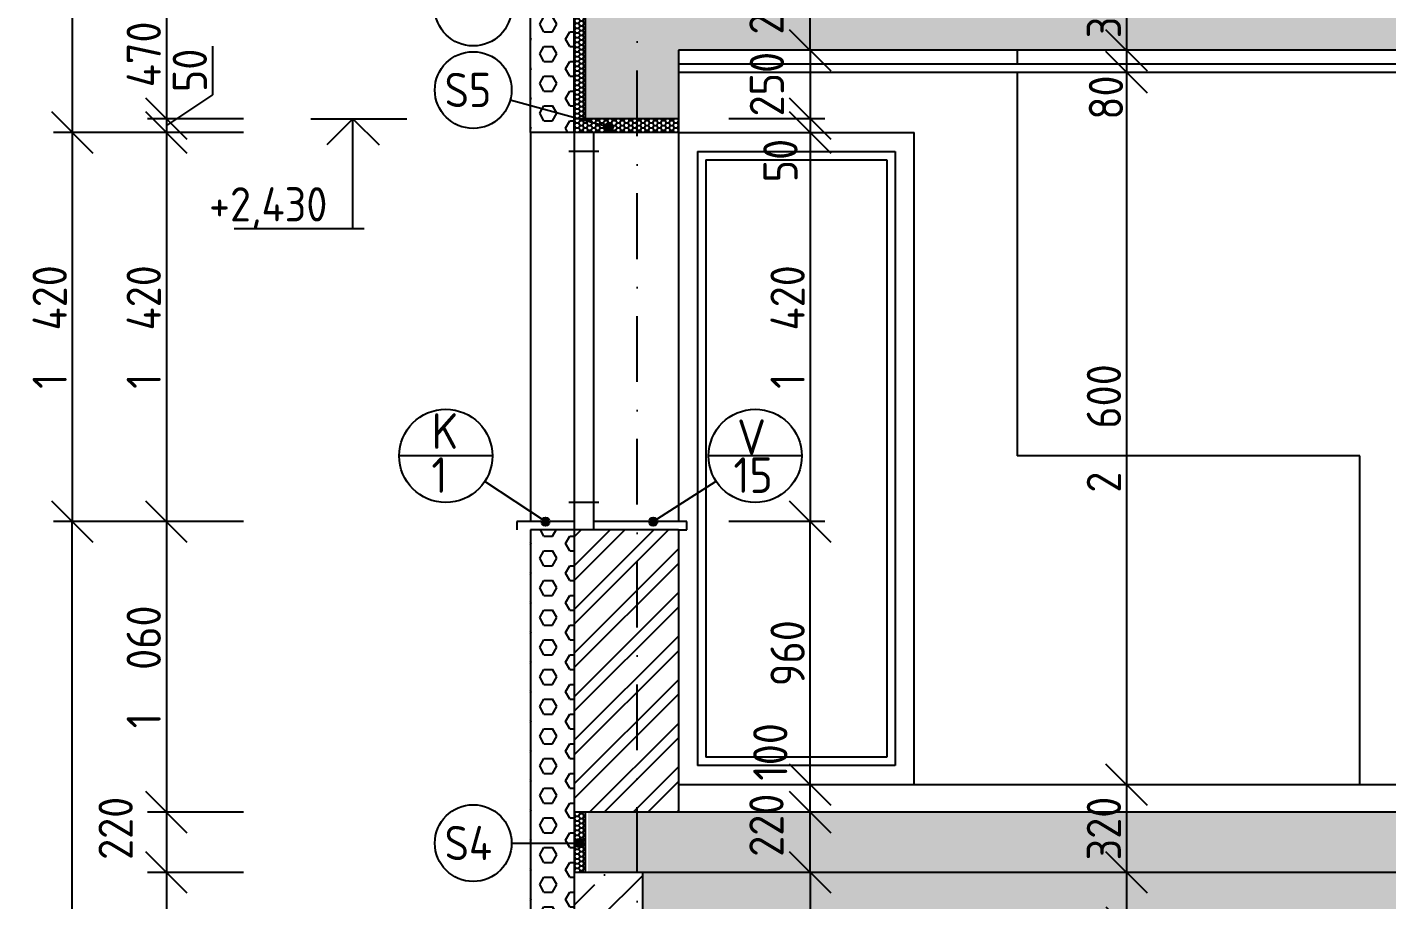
# Model space of a CAD drawing. Extents: x 3792242 to 5145247, y -1546315 to -1031918.
# Drawn here: x 3840718 to 3845676, y -1502180 to -1498996 of the extents above; entities that cross this region are included whole.
import ezdxf

# ---------------------------------------------------------------- set-up
doc = ezdxf.new("R2010")
doc.units = 0
doc.header["$MEASUREMENT"] = 0
doc.linetypes.add('BODKOCIARKOVANA_3', pattern=[5.6, 3, -1.3, 0, -1.3])
doc.layers.get('0').update_dxf_attribs({"linetype": 'CONTINUOUS'})
doc.layers.get('Defpoints').update_dxf_attribs({"color": 61, "linetype": 'CONTINUOUS'})
for name, color, linetype in [('KÓTY', 4, 'CONTINUOUS'), ('MÚRY', 1, 'CONTINUOUS'), ('OKNÁ', 143, 'CONTINUOUS'), ('osi', 253, 'CONTINUOUS'), ('TENKÁ', 7, 'CONTINUOUS'), ('ŠRAFY', 82, 'CONTINUOUS'), ('šrafy-múry', 8, 'CONTINUOUS')]:
    doc.layers.add(name, color=color, linetype=linetype)
doc.styles.add('STYLE1', font='isocp.shx')
doc.dimstyles.new('STANDARD-50', dxfattribs={"dimtxt": 125, "dimasz": 150, "dimexe": 10, "dimexo": 200, "dimgap": 20, "dimtad": 1, "dimdsep": 46, "dimlunit": 6, "dimtxsty": 'STYLE1', "dimblk1": 'OBLIQUE', "dimblk2": 'OBLIQUE', "dimsah": 1, "dimcen": 2.5, "dimse1": 1, "dimse2": 1, "dimadec": 0, "dimazin": 0, "dimtfac": 1, "dimtmove": 1, "dimatfit": 3, "dimldrblk": 'OBLIQUE', "dimfxl": 1, "dimtolj": 1, "dimtzin": 0, "dimarcsym": 0})
pattern_1 = [(0, (-600416.307, 1000), (15, 8.660254038), [10, -20]), (120, (-600416.307, 1000), (-15, 8.660254038), [10, -20]), (60, (-600416.307, 1000), (4e-15, 17.320508076), [-20, 10])]
pattern_2 = [(0, (-580897.81, 36883.5), (0, 54.12658774), [31.25, -62.5]), (120, (-580897.81, 36883.5), (-46.875, -27.06329387), [31.25, -62.5]), (60, (-580866.56, 36883.5), (-46.875, 27.06329387), [31.25, -62.5])]

# ---------------------------------------------------------------- blocks, each defined once
blk = doc.blocks.new('_OBLIQUE')
at = {"color": 0, "linetype": 'ByBlock'}
blk.add_line((-0.5, -0.5), (0.5, 0.5), dxfattribs=at)
blk = doc.blocks.new('*D33321')
at = {"layer": 'Defpoints', "color": 0}
for p in [(3843092.7, -1499380.3), (3843092.7, -1500800.3), (3843573.2, -1500800.3)]:
    blk.add_point(p, dxfattribs=at)
at = {"layer": 'KÓTY', "color": 0, "lineweight": -2, "ltscale": 0.25}
blk.add_line((3843573.2, -1499380.3), (3843573.2, -1500800.3), dxfattribs=at)
at = {"layer": 'KÓTY', "color": 0, "linetype": 'ByBlock', "lineweight": -2, "xscale": 150, "yscale": 150, "zscale": 150}
for p, rotation in [((3843573.2, -1499380.3), 90), ((3843573.2, -1500800.3), 270)]:
    blk.add_blockref('_OBLIQUE', p, dxfattribs=dict(at, rotation=rotation))
at = {"layer": 'KÓTY', "color": 0, "insert": (3843490.7, -1500090.3), "char_height": 125, "attachment_point": 5, "rotation": 90, "style": 'STYLE1'}
blk.add_mtext('\\A1;1ﾠ420', dxfattribs=at)
blk = doc.blocks.new('*D33322')
at = {"layer": 'Defpoints', "color": 0}
for p in [(3843092.7, -1499330.3), (3843092.7, -1499380.3), (3843573.2, -1499380.3)]:
    blk.add_point(p, dxfattribs=at)
at = {"layer": 'KÓTY', "color": 0, "lineweight": -2, "ltscale": 0.25}
blk.add_line((3843573.2, -1499330.3), (3843573.2, -1499380.3), dxfattribs=at)
at = {"layer": 'KÓTY', "color": 0, "linetype": 'ByBlock', "lineweight": -2, "xscale": 150, "yscale": 150, "zscale": 150}
for p, rotation in [((3843573.2, -1499330.3), 90), ((3843573.2, -1499380.3), 270)]:
    blk.add_blockref('_OBLIQUE', p, dxfattribs=dict(at, rotation=rotation))
at = {"layer": 'KÓTY', "color": 0, "insert": (3843464.7, -1499483), "char_height": 125, "attachment_point": 5, "rotation": 90, "style": 'STYLE1'}
blk.add_mtext('\\A1;50', dxfattribs=at)
blk = doc.blocks.new('*D33323')
at = {"layer": 'Defpoints', "color": 0}
for p in [(3843092.7, -1499080.3), (3843092.7, -1499330.3), (3843573.2, -1499330.3)]:
    blk.add_point(p, dxfattribs=at)
at = {"layer": 'KÓTY', "color": 0, "lineweight": -2, "ltscale": 0.25}
blk.add_line((3843573.2, -1499080.3), (3843573.2, -1499330.3), dxfattribs=at)
at = {"layer": 'KÓTY', "color": 0, "linetype": 'ByBlock', "lineweight": -2, "xscale": 150, "yscale": 150, "zscale": 150}
for p, rotation in [((3843573.2, -1499080.3), 90), ((3843573.2, -1499330.3), 270)]:
    blk.add_blockref('_OBLIQUE', p, dxfattribs=dict(at, rotation=rotation))
at = {"layer": 'KÓTY', "color": 0, "insert": (3843415.2, -1499204), "char_height": 125, "attachment_point": 5, "rotation": 90, "style": 'STYLE1'}
blk.add_mtext('\\A1;250', dxfattribs=at)
blk = doc.blocks.new('*D33324')
at = {"layer": 'Defpoints', "color": 0}
for p in [(3843092.7, -1498860.3), (3843573.2, -1498860.3), (3843092.7, -1499080.3)]:
    blk.add_point(p, dxfattribs=at)
at = {"layer": 'KÓTY', "color": 0, "lineweight": -2, "ltscale": 0.25}
blk.add_line((3843573.2, -1499080.3), (3843573.2, -1498860.3), dxfattribs=at)
at = {"layer": 'KÓTY', "color": 0, "linetype": 'ByBlock', "lineweight": -2, "xscale": 150, "yscale": 150, "zscale": 150}
for p, rotation in [((3843573.2, -1498860.3), 90), ((3843573.2, -1499080.3), 270)]:
    blk.add_blockref('_OBLIQUE', p, dxfattribs=dict(at, rotation=rotation))
at = {"layer": 'KÓTY', "color": 0, "insert": (3843413.7, -1498908), "char_height": 125, "attachment_point": 5, "rotation": 90, "style": 'STYLE1'}
blk.add_mtext('\\A1;220', dxfattribs=at)
blk = doc.blocks.new('*D33330')
at = {"layer": 'Defpoints', "color": 0}
for p in [(3843092.7, -1501860.3), (3843573.2, -1501860.3), (3843092.7, -1502080.3)]:
    blk.add_point(p, dxfattribs=at)
at = {"layer": 'KÓTY', "color": 0, "lineweight": -2, "ltscale": 0.25}
blk.add_line((3843573.2, -1502080.3), (3843573.2, -1501860.3), dxfattribs=at)
at = {"layer": 'KÓTY', "color": 0, "linetype": 'ByBlock', "lineweight": -2, "xscale": 150, "yscale": 150, "zscale": 150}
for p, rotation in [((3843573.2, -1501860.3), 90), ((3843573.2, -1502080.3), 270)]:
    blk.add_blockref('_OBLIQUE', p, dxfattribs=dict(at, rotation=rotation))
at = {"layer": 'KÓTY', "color": 0, "insert": (3843413.7, -1501908), "char_height": 125, "attachment_point": 5, "rotation": 90, "style": 'STYLE1'}
blk.add_mtext('\\A1;220', dxfattribs=at)
blk = doc.blocks.new('*D33331')
at = {"layer": 'Defpoints', "color": 0}
for p in [(3843573.2, -1501760.3), (3843573.2, -1501760.3), (3843573.2, -1501860.3)]:
    blk.add_point(p, dxfattribs=at)
at = {"layer": 'KÓTY', "color": 0, "lineweight": -2, "ltscale": 0.25}
blk.add_line((3843573.2, -1501860.3), (3843573.2, -1501760.3), dxfattribs=at)
at = {"layer": 'KÓTY', "color": 0, "linetype": 'ByBlock', "lineweight": -2, "xscale": 150, "yscale": 150, "zscale": 150}
for p, rotation in [((3843573.2, -1501760.3), 90), ((3843573.2, -1501860.3), 270)]:
    blk.add_blockref('_OBLIQUE', p, dxfattribs=dict(at, rotation=rotation))
at = {"layer": 'KÓTY', "color": 0, "insert": (3843427.7, -1501640.5), "char_height": 125, "attachment_point": 5, "rotation": 90, "style": 'STYLE1'}
blk.add_mtext('\\A1;100', dxfattribs=at)
blk = doc.blocks.new('*D33332')
at = {"layer": 'Defpoints', "color": 0}
for p in [(3843573.2, -1500800.3), (3843573.2, -1500800.3), (3843573.2, -1501760.3)]:
    blk.add_point(p, dxfattribs=at)
at = {"layer": 'KÓTY', "color": 0, "lineweight": -2, "ltscale": 0.25}
blk.add_line((3843573.2, -1501760.3), (3843573.2, -1500800.3), dxfattribs=at)
at = {"layer": 'KÓTY', "color": 0, "linetype": 'ByBlock', "lineweight": -2, "xscale": 150, "yscale": 150, "zscale": 150}
for p, rotation in [((3843573.2, -1500800.3), 90), ((3843573.2, -1501760.3), 270)]:
    blk.add_blockref('_OBLIQUE', p, dxfattribs=dict(at, rotation=rotation))
at = {"layer": 'KÓTY', "color": 0, "insert": (3843490.7, -1501280.3), "char_height": 125, "attachment_point": 5, "rotation": 90, "style": 'STYLE1'}
blk.add_mtext('\\A1;960', dxfattribs=at)
blk = doc.blocks.new('*D39658')
at = {"layer": 'Defpoints', "color": 0}
for p in [(3844726.7, -1498760.3), (3844726.7, -1499080.3), (3844726.7, -1499080.3)]:
    blk.add_point(p, dxfattribs=at)
at = {"layer": 'KÓTY', "color": 0, "lineweight": -2, "ltscale": 0.25}
blk.add_line((3844726.7, -1498760.3), (3844726.7, -1499080.3), dxfattribs=at)
at = {"layer": 'KÓTY', "color": 0, "linetype": 'ByBlock', "lineweight": -2, "xscale": 150, "yscale": 150, "zscale": 150}
for p, rotation in [((3844726.7, -1498760.3), 90), ((3844726.7, -1499080.3), 270)]:
    blk.add_blockref('_OBLIQUE', p, dxfattribs=dict(at, rotation=rotation))
at = {"layer": 'KÓTY', "color": 0, "insert": (3844644.2, -1498920.3), "char_height": 125, "attachment_point": 5, "rotation": 90, "style": 'STYLE1'}
blk.add_mtext('\\A1;320', dxfattribs=at)
blk = doc.blocks.new('*D39659')
at = {"layer": 'Defpoints', "color": 0}
for p in [(3844726.7, -1499080.3), (3844726.7, -1499160.3), (3844726.7, -1499160.3)]:
    blk.add_point(p, dxfattribs=at)
at = {"layer": 'KÓTY', "color": 0, "lineweight": -2, "ltscale": 0.25}
blk.add_line((3844726.7, -1499080.3), (3844726.7, -1499160.3), dxfattribs=at)
at = {"layer": 'KÓTY', "color": 0, "linetype": 'ByBlock', "lineweight": -2, "xscale": 150, "yscale": 150, "zscale": 150}
for p, rotation in [((3844726.7, -1499080.3), 90), ((3844726.7, -1499160.3), 270)]:
    blk.add_blockref('_OBLIQUE', p, dxfattribs=dict(at, rotation=rotation))
at = {"layer": 'KÓTY', "color": 0, "insert": (3844651.7, -1499253), "char_height": 125, "attachment_point": 5, "rotation": 90, "style": 'STYLE1'}
blk.add_mtext('\\A1;80', dxfattribs=at)
blk = doc.blocks.new('*D39660')
at = {"layer": 'Defpoints', "color": 0}
for p in [(3844087.2, -1499160.3), (3844087.2, -1501760.3), (3844726.7, -1501760.3)]:
    blk.add_point(p, dxfattribs=at)
at = {"layer": 'KÓTY', "color": 0, "lineweight": -2, "ltscale": 0.25}
blk.add_line((3844726.7, -1499160.3), (3844726.7, -1501760.3), dxfattribs=at)
at = {"layer": 'KÓTY', "color": 0, "linetype": 'ByBlock', "lineweight": -2, "xscale": 150, "yscale": 150, "zscale": 150}
for p, rotation in [((3844726.7, -1499160.3), 90), ((3844726.7, -1501760.3), 270)]:
    blk.add_blockref('_OBLIQUE', p, dxfattribs=dict(at, rotation=rotation))
at = {"layer": 'KÓTY', "color": 0, "insert": (3844644.2, -1500460.3), "char_height": 125, "attachment_point": 5, "rotation": 90, "style": 'STYLE1'}
blk.add_mtext('\\A1;2ﾠ600', dxfattribs=at)
blk = doc.blocks.new('*D39661')
at = {"layer": 'Defpoints', "color": 0}
for p in [(3844726.7, -1501760.3), (3844726.7, -1502080.3), (3844726.7, -1502080.3)]:
    blk.add_point(p, dxfattribs=at)
at = {"layer": 'KÓTY', "color": 0, "lineweight": -2, "ltscale": 0.25}
blk.add_line((3844726.7, -1501760.3), (3844726.7, -1502080.3), dxfattribs=at)
at = {"layer": 'KÓTY', "color": 0, "linetype": 'ByBlock', "lineweight": -2, "xscale": 150, "yscale": 150, "zscale": 150}
for p, rotation in [((3844726.7, -1501760.3), 90), ((3844726.7, -1502080.3), 270)]:
    blk.add_blockref('_OBLIQUE', p, dxfattribs=dict(at, rotation=rotation))
at = {"layer": 'KÓTY', "color": 0, "insert": (3844644.2, -1501920.3), "char_height": 125, "attachment_point": 5, "rotation": 90, "style": 'STYLE1'}
blk.add_mtext('\\A1;320', dxfattribs=at)
blk = doc.blocks.new('*D39662')
at = {"layer": 'Defpoints', "color": 0}
for p in [(3844726.7, -1502080.3), (3844726.7, -1502280.3), (3844726.7, -1502280.3)]:
    blk.add_point(p, dxfattribs=at)
at = {"layer": 'KÓTY', "color": 0, "lineweight": -2, "ltscale": 0.25}
blk.add_line((3844726.7, -1502080.3), (3844726.7, -1502280.3), dxfattribs=at)
at = {"layer": 'KÓTY', "color": 0, "linetype": 'ByBlock', "lineweight": -2, "xscale": 150, "yscale": 150, "zscale": 150}
for p, rotation in [((3844726.7, -1502080.3), 90), ((3844726.7, -1502280.3), 270)]:
    blk.add_blockref('_OBLIQUE', p, dxfattribs=dict(at, rotation=rotation))
at = {"layer": 'KÓTY', "color": 0, "insert": (3844601.7, -1502326.5), "char_height": 125, "attachment_point": 5, "rotation": 90, "style": 'STYLE1'}
blk.add_mtext('\\A1;200', dxfattribs=at)
blk = doc.blocks.new('*D39675')
at = {"layer": 'Defpoints', "color": 0}
for p in [(3842962.7, -1502080.3), (3842837.7, -1504460.3), (3843573.2, -1504460.3)]:
    blk.add_point(p, dxfattribs=at)
at = {"layer": 'KÓTY', "color": 0, "lineweight": -2, "ltscale": 0.25}
blk.add_line((3843573.2, -1502080.3), (3843573.2, -1504460.3), dxfattribs=at)
at = {"layer": 'KÓTY', "color": 0, "linetype": 'ByBlock', "lineweight": -2, "xscale": 150, "yscale": 150, "zscale": 150}
for p, rotation in [((3843573.2, -1502080.3), 90), ((3843573.2, -1504460.3), 270)]:
    blk.add_blockref('_OBLIQUE', p, dxfattribs=dict(at, rotation=rotation))
at = {"layer": 'KÓTY', "color": 0, "insert": (3843490.7, -1503270.3), "char_height": 125, "attachment_point": 5, "rotation": 90, "style": 'STYLE1'}
blk.add_mtext('\\A1;2ﾠ380', dxfattribs=at)
blk = doc.blocks.new('*D49234')
at = {"layer": 'Defpoints', "color": 0}
for p in [(3842061.7, -1499380.3), (3840882.2, -1500800.3), (3842061.7, -1500800.3)]:
    blk.add_point(p, dxfattribs=at)
at = {"layer": 'KÓTY', "color": 0, "lineweight": -2, "ltscale": 0.25}
blk.add_line((3840882.2, -1499380.3), (3840882.2, -1500800.3), dxfattribs=at)
at = {"layer": 'KÓTY', "color": 0, "linetype": 'ByBlock', "lineweight": -2, "xscale": 150, "yscale": 150, "zscale": 150}
for p, rotation in [((3840882.2, -1499380.3), 90), ((3840882.2, -1500800.3), 270)]:
    blk.add_blockref('_OBLIQUE', p, dxfattribs=dict(at, rotation=rotation))
at = {"layer": 'KÓTY', "color": 0, "insert": (3840799.7, -1500090.3), "char_height": 125, "attachment_point": 5, "rotation": 90, "style": 'STYLE1'}
blk.add_mtext('\\A1;1ﾠ420', dxfattribs=at)
blk = doc.blocks.new('*D49235')
at = {"layer": 'Defpoints', "color": 0}
for p in [(3842061.7, -1497800.3), (3840882.2, -1499380.3), (3842061.7, -1499380.3)]:
    blk.add_point(p, dxfattribs=at)
at = {"layer": 'KÓTY', "color": 0, "lineweight": -2, "ltscale": 0.25}
blk.add_line((3840882.2, -1497800.3), (3840882.2, -1499380.3), dxfattribs=at)
at = {"layer": 'KÓTY', "color": 0, "linetype": 'ByBlock', "lineweight": -2, "xscale": 150, "yscale": 150, "zscale": 150}
for p, rotation in [((3840882.2, -1497800.3), 90), ((3840882.2, -1499380.3), 270)]:
    blk.add_blockref('_OBLIQUE', p, dxfattribs=dict(at, rotation=rotation))
at = {"layer": 'KÓTY', "color": 0, "insert": (3840799.7, -1498590.3), "char_height": 125, "attachment_point": 5, "rotation": 90, "style": 'STYLE1'}
blk.add_mtext('\\A1;1ﾠ580', dxfattribs=at)
blk = doc.blocks.new('*D49249')
at = {"layer": 'Defpoints', "color": 0}
for p in [(3841942.2, -1498860.3), (3841225.2, -1499330.3), (3841942.2, -1499330.3)]:
    blk.add_point(p, dxfattribs=at)
at = {"layer": 'KÓTY', "color": 0, "lineweight": -2, "ltscale": 0.25}
blk.add_line((3841225.2, -1498860.3), (3841225.2, -1499330.3), dxfattribs=at)
at = {"layer": 'KÓTY', "color": 0, "linetype": 'ByBlock', "lineweight": -2, "xscale": 150, "yscale": 150, "zscale": 150}
for p, rotation in [((3841225.2, -1498860.3), 90), ((3841225.2, -1499330.3), 270)]:
    blk.add_blockref('_OBLIQUE', p, dxfattribs=dict(at, rotation=rotation))
at = {"layer": 'KÓTY', "color": 0, "insert": (3841142.7, -1499095.3), "char_height": 125, "attachment_point": 5, "rotation": 90, "style": 'STYLE1'}
blk.add_mtext('\\A1;470', dxfattribs=at)
blk = doc.blocks.new('*D49250')
at = {"layer": 'Defpoints', "color": 0}
for p in [(3841942.2, -1499330.3), (3841225.2, -1499380.3), (3841942.2, -1499380.3)]:
    blk.add_point(p, dxfattribs=at)
at = {"layer": 'KÓTY', "color": 0, "lineweight": -2, "ltscale": 0.25}
for p, q in [((3841393.2, -1499064.9), (3841393.2, -1499242.5)), ((3841393.2, -1499242.5), (3841225.2, -1499355.3)), ((3841225.2, -1499330.3), (3841225.2, -1499380.3))]:
    blk.add_line(p, q, dxfattribs=at)
at = {"layer": 'KÓTY', "color": 0, "linetype": 'ByBlock', "lineweight": -2, "xscale": 150, "yscale": 150, "zscale": 150}
for p, rotation in [((3841225.2, -1499330.3), 90), ((3841225.2, -1499380.3), 270)]:
    blk.add_blockref('_OBLIQUE', p, dxfattribs=dict(at, rotation=rotation))
at = {"layer": 'KÓTY', "color": 0, "insert": (3841310.7, -1499153.7), "char_height": 125, "attachment_point": 5, "rotation": 90, "style": 'STYLE1'}
blk.add_mtext('\\A1;50', dxfattribs=at)
blk = doc.blocks.new('*D49251')
at = {"layer": 'Defpoints', "color": 0}
for p in [(3841844.2, -1499380.3), (3841225.2, -1500800.3), (3841844.2, -1500800.3)]:
    blk.add_point(p, dxfattribs=at)
at = {"layer": 'KÓTY', "color": 0, "lineweight": -2, "ltscale": 0.25}
blk.add_line((3841225.2, -1499380.3), (3841225.2, -1500800.3), dxfattribs=at)
at = {"layer": 'KÓTY', "color": 0, "linetype": 'ByBlock', "lineweight": -2, "xscale": 150, "yscale": 150, "zscale": 150}
for p, rotation in [((3841225.2, -1499380.3), 90), ((3841225.2, -1500800.3), 270)]:
    blk.add_blockref('_OBLIQUE', p, dxfattribs=dict(at, rotation=rotation))
at = {"layer": 'KÓTY', "color": 0, "insert": (3841142.7, -1500090.3), "char_height": 125, "attachment_point": 5, "rotation": 90, "style": 'STYLE1'}
blk.add_mtext('\\A1;1ﾠ420', dxfattribs=at)
blk = doc.blocks.new('*D49252')
at = {"layer": 'Defpoints', "color": 0}
for p in [(3842004.2, -1500800.3), (3841225.2, -1501860.3), (3842004.2, -1501860.3)]:
    blk.add_point(p, dxfattribs=at)
at = {"layer": 'KÓTY', "color": 0, "lineweight": -2, "ltscale": 0.25}
blk.add_line((3841225.2, -1500800.3), (3841225.2, -1501860.3), dxfattribs=at)
at = {"layer": 'KÓTY', "color": 0, "linetype": 'ByBlock', "lineweight": -2, "xscale": 150, "yscale": 150, "zscale": 150}
for p, rotation in [((3841225.2, -1500800.3), 90), ((3841225.2, -1501860.3), 270)]:
    blk.add_blockref('_OBLIQUE', p, dxfattribs=dict(at, rotation=rotation))
at = {"layer": 'KÓTY', "color": 0, "insert": (3841142.7, -1501330.3), "char_height": 125, "attachment_point": 5, "rotation": 90, "style": 'STYLE1'}
blk.add_mtext('\\A1;1ﾠ060', dxfattribs=at)
blk = doc.blocks.new('*D49253')
at = {"layer": 'Defpoints', "color": 0}
for p in [(3842044.2, -1501860.3), (3841225.2, -1502080.3), (3842044.2, -1502080.3)]:
    blk.add_point(p, dxfattribs=at)
at = {"layer": 'KÓTY', "color": 0, "lineweight": -2, "ltscale": 0.25}
blk.add_line((3841225.2, -1501860.3), (3841225.2, -1502080.3), dxfattribs=at)
at = {"layer": 'KÓTY', "color": 0, "linetype": 'ByBlock', "lineweight": -2, "xscale": 150, "yscale": 150, "zscale": 150}
for p, rotation in [((3841225.2, -1501860.3), 90), ((3841225.2, -1502080.3), 270)]:
    blk.add_blockref('_OBLIQUE', p, dxfattribs=dict(at, rotation=rotation))
at = {"layer": 'KÓTY', "color": 0, "insert": (3841040.2, -1501919.5), "char_height": 125, "attachment_point": 5, "rotation": 90, "style": 'STYLE1'}
blk.add_mtext('\\A1;220', dxfattribs=at)
blk = doc.blocks.new('*D49259')
at = {"layer": 'Defpoints', "color": 0}
for p in [(3840882.2, -1500800.3), (3842552.7, -1500800.3), (3842552.7, -1504510.3)]:
    blk.add_point(p, dxfattribs=at)
at = {"layer": 'KÓTY', "color": 0, "lineweight": -2, "ltscale": 0.25}
blk.add_line((3840882.2, -1504510.3), (3840882.2, -1500800.3), dxfattribs=at)
at = {"layer": 'KÓTY', "color": 0, "linetype": 'ByBlock', "lineweight": -2, "xscale": 150, "yscale": 150, "zscale": 150}
for p, rotation in [((3840882.2, -1500800.3), 90), ((3840882.2, -1504510.3), 270)]:
    blk.add_blockref('_OBLIQUE', p, dxfattribs=dict(at, rotation=rotation))
at = {"layer": 'KÓTY', "color": 0, "insert": (3840799.7, -1502655.3), "char_height": 125, "attachment_point": 5, "rotation": 90, "style": 'STYLE1'}
blk.add_mtext('\\A1;3ﾠ710', dxfattribs=at)
blk = doc.blocks.new('*D49262')
at = {"layer": 'Defpoints', "color": 0}
for p in [(3842962.7, -1502080.3), (3841225.2, -1504460.3), (3842962.7, -1504460.3)]:
    blk.add_point(p, dxfattribs=at)
at = {"layer": 'KÓTY', "color": 0, "lineweight": -2, "ltscale": 0.25}
blk.add_line((3841225.2, -1502080.3), (3841225.2, -1504460.3), dxfattribs=at)
at = {"layer": 'KÓTY', "color": 0, "linetype": 'ByBlock', "lineweight": -2, "xscale": 150, "yscale": 150, "zscale": 150}
for p, rotation in [((3841225.2, -1502080.3), 90), ((3841225.2, -1504460.3), 270)]:
    blk.add_blockref('_OBLIQUE', p, dxfattribs=dict(at, rotation=rotation))
at = {"layer": 'KÓTY', "color": 0, "insert": (3841142.7, -1503270.3), "char_height": 125, "attachment_point": 5, "rotation": 90, "style": 'STYLE1'}
blk.add_mtext('\\A1;2ﾠ380', dxfattribs=at)

msp = doc.modelspace()

# ---------------------------------------------------------------- hatches: boundary and pattern name
at = {"layer": 'TENKÁ'}
h = msp.add_hatch(color=256, dxfattribs=at)
h.dxf.hatch_style = 1
h.paths.add_polyline_path([(3842839.193, -1499345.446, -2.41421356), (3842824.193, -1499360.446, -0.41421356)])
h = msp.add_hatch(color=256, dxfattribs=at)
h.dxf.hatch_style = 1
h.paths.add_polyline_path([(3842607.693, -1500785.27, 2.41421356), (3842622.693, -1500800.27, 0.41421356)])
h = msp.add_hatch(color=256, dxfattribs=at)
h.dxf.hatch_style = 1
h.paths.add_polyline_path([(3843000.693, -1500785.27, 2.41421356), (3843015.693, -1500800.27, 0.41421356)])
h = msp.add_hatch(color=256, dxfattribs=at)
h.dxf.hatch_style = 1
h.paths.add_polyline_path([(3842730.193, -1501958.269, 2.41421356), (3842745.193, -1501973.269, 0.41421356)])
at = {"layer": 'ŠRAFY'}
h = msp.add_hatch(dxfattribs=at)
h.set_pattern_fill('HEX', color=256, scale=250, angle=180)
h.set_pattern_definition(pattern_2)
h.paths.add_polyline_path([(3842712.693, -1497830.27), (3842552.693, -1497830.27), (3842552.693, -1499380.27), (3842712.693, -1499380.27), (3842712.693, -1499330.27), (3842712.693, -1498860.27)])
h = msp.add_hatch(dxfattribs=at)
h.set_pattern_fill('HONEY', color=256, scale=80)
h.set_pattern_definition(pattern_1)
h.paths.add_polyline_path([(3842752.693, -1498860.27), (3842712.693, -1498860.27), (3842712.693, -1499080.27), (3842752.693, -1499080.27)])
h = msp.add_hatch(dxfattribs=at)
h.set_pattern_fill('HONEY', color=256, scale=80)
h.set_pattern_definition(pattern_1)
h.paths.add_polyline_path([(3842712.693, -1499330.27), (3842752.693, -1499330.27), (3842752.693, -1499080.27), (3842712.693, -1499080.27)])
h = msp.add_hatch(dxfattribs=at)
h.set_pattern_fill('HONEY', color=256, scale=80)
h.set_pattern_definition([(0, (-600416.307, 1000), (15, 8.660254038), [10, -20]), (120, (-600416.307, 1000), (-15, 8.660254038), [10, -20]), (60, (-600416.307, 1000), (3e-15, 17.320508076), [-20, 10])])
h.paths.add_polyline_path([(3843092.693, -1499380.27), (3843092.693, -1499330.27), (3843022.693, -1499330.27), (3842992.693, -1499330.27), (3842922.693, -1499330.27), (3842852.693, -1499330.27), (3842782.693, -1499330.27), (3842712.693, -1499330.27), (3842712.693, -1499380.27), (3842782.693, -1499380.27)])
h = msp.add_hatch(dxfattribs=at)
h.set_pattern_fill('HEX', color=256, scale=250, angle=180)
h.set_pattern_definition(pattern_2)
h.paths.add_polyline_path([(3842712.693, -1504510.27), (3842712.693, -1504460.27), (3842712.693, -1502080.27), (3842712.693, -1501860.27), (3842712.693, -1500830.27), (3842552.693, -1500830.27), (3842552.693, -1504510.27)])
h = msp.add_hatch(dxfattribs=at)
h.set_pattern_fill('ANSI32', color=256, scale=300)
h.set_pattern_definition([(45, (42813.19, 0), (-79.549513, 79.549513), []), (45, (42866.23, 0), (-79.549513, 79.549513), [])])
h.paths.add_polyline_path([(3842712.693, -1500830.27), (3843092.693, -1500830.27), (3843092.693, -1501760.27), (3843092.693, -1501860.27), (3842712.693, -1501860.27)])
h = msp.add_hatch(dxfattribs=at)
h.set_pattern_fill('HONEY', color=256, scale=80)
h.set_pattern_definition([(0, (-600416.307, 1000), (15, 8.660254038), [10, -20]), (120, (-600416.307, 1000), (-15, 8.660254038), [10, -20]), (60, (-600416.307, 1000), (4e-15, 17.320508076), [-20, 10])])
h.paths.add_polyline_path([(3842752.693, -1501860.27), (3842712.693, -1501860.27), (3842712.693, -1502080.27), (3842752.693, -1502080.27)])
h = msp.add_hatch(dxfattribs=at)
h.set_pattern_fill('HEX', color=256, scale=250)
h.set_pattern_definition([(0, (-647086.31, 9760.27), (0, 54.12658774), [31.25, -62.5]), (120, (-647086.31, 9760.27), (-46.875, -27.06329387), [31.25, -62.5]), (60, (-647055.06, 9760.27), (-46.875, 27.06329387), [31.25, -62.5])])
h.paths.add_polyline_path([(3843162.693, -1502680.27), (3843162.693, -1502280.27), (3855942.693, -1502280.27), (3855942.693, -1502680.27), (3856142.693, -1502680.27), (3856142.693, -1502080.27), (3842962.693, -1502080.27), (3842962.693, -1502680.27)])
at = {"layer": 'šrafy-múry'}
h = msp.add_hatch(dxfattribs=at)
h.set_pattern_fill('ANSI36', color=253, scale=800)
h.set_pattern_definition([(45, (-93322.31, 4000), (53.0330086, 194.4543648), [250, -50, 0, -50])])
h.paths.add_polyline_path([(3843092.693, -1499330.27), (3843092.693, -1499080.27), (3850342.693, -1499080.27), (3850457.693, -1499080.27), (3850507.693, -1499080.27), (3852952.693, -1499080.27), (3853067.693, -1499080.27), (3856012.693, -1499080.27), (3856012.693, -1499330.27), (3856352.693, -1499330.27), (3856352.693, -1498860.27), (3856012.693, -1498860.27), (3850507.693, -1498860.27), (3850457.693, -1498860.27), (3850342.693, -1498860.27), (3843092.693, -1498860.27), (3842752.693, -1498860.27), (3842752.693, -1499330.27)])
h = msp.add_hatch(dxfattribs=at)
h.set_pattern_fill('ANSI36', color=253, scale=800, angle=360)
h.set_pattern_definition([(45, (42813.19, 7000), (53.0330086, 194.4543648), [250, -50, 0, -50])])
h.paths.add_polyline_path([(3848067.693, -1501860.27), (3846367.693, -1501860.27), (3846252.693, -1501860.27), (3843092.693, -1501860.27), (3842762.693, -1501860.27), (3842762.693, -1502080.27), (3842962.693, -1502080.27), (3856142.693, -1502080.27), (3856342.693, -1502080.27), (3856342.693, -1501860.27), (3848182.693, -1501860.27)])
h = msp.add_hatch(dxfattribs=at)
h.set_pattern_fill('ANSI36', color=253, scale=800, angle=360)
h.set_pattern_definition([(45, (42813.19, 7000), (53.0330086, 194.4543648), [250, -50, 0, -50])])
h.paths.add_polyline_path([(3842962.693, -1504460.27), (3842962.693, -1502680.27), (3842962.693, -1502080.27), (3842712.693, -1502080.27), (3842712.693, -1504460.27)])

# ---------------------------------------------------------------- linework, layer by layer
at = {"layer": 'KÓTY', "ltscale": 0.25}
for p, q in [((3841506.096, -1499330.27), (3841156.096, -1499330.27)), ((3841751.693, -1499330.27), (3842101.693, -1499330.27)), ((3843626.596, -1499330.27), (3843276.596, -1499330.27)), ((3841163.096, -1499380.27), (3840813.096, -1499380.27)), ((3841506.096, -1499380.27), (3841156.096, -1499380.27)), ((3841163.096, -1500800.27), (3840813.096, -1500800.27)), ((3841506.096, -1500800.27), (3841156.096, -1500800.27)), ((3843626.596, -1500800.27), (3843276.596, -1500800.27)), ((3841506.096, -1501860.27), (3841156.096, -1501860.27)), ((3841506.096, -1502080.27), (3841156.096, -1502080.27))]:
    msp.add_line(p, q, dxfattribs=at)
at = {"layer": 'MÚRY'}
for p, q in [((3842552.693, -1499380.27), (3842552.693, -1497830.27)), ((3850342.693, -1499080.27), (3843092.693, -1499080.27)), ((3843092.693, -1499080.27), (3843092.693, -1499380.27)), ((3843092.693, -1499380.27), (3842552.693, -1499380.27)), ((3842552.693, -1500830.27), (3842552.693, -1504510.27)), ((3843092.693, -1500830.27), (3842552.693, -1500830.27)), ((3843092.693, -1500830.27), (3843092.693, -1501760.27)), ((3850342.693, -1501760.27), (3843092.693, -1501760.27))]:
    msp.add_line(p, q, dxfattribs=at)
at = {"layer": 'OKNÁ', "ltscale": 0.25}
for p, q in [((3842839.193, -1499360.446), (3842479.26, -1499262.283)), ((3842712.693, -1499380.27), (3842712.693, -1500830.27)), ((3842782.693, -1499380.27), (3842782.693, -1500830.27)), ((3842802.693, -1499450.27), (3842692.693, -1499450.27)), ((3842802.693, -1500730.27), (3842692.693, -1500730.27)), ((3842484.193, -1501973.269), (3842730.193, -1501973.269))]:
    msp.add_line(p, q, dxfattribs=at)
at = {"layer": 'OKNÁ'}
for p, q in [((3843192.693, -1499480.27), (3843192.693, -1501660.27)), ((3843192.693, -1499480.27), (3843852.693, -1499480.27)), ((3843852.693, -1499480.27), (3843852.693, -1501660.27)), ((3843852.693, -1501660.27), (3843192.693, -1501660.27))]:
    msp.add_line(p, q, dxfattribs=at)
at = {"layer": 'OKNÁ', "ltscale": 0.25}
for centre in [(3842344.193, -1498924.676), (3842344.193, -1499225.446), (3842344.193, -1501973.269)]:
    msp.add_circle(centre, 140, dxfattribs=at)
at = {"layer": 'osi', "linetype": 'BODKOCIARKOVANA_3', "ltscale": 80}
msp.add_line((3842942.693, -1508356), (3842942.693, -1485946), dxfattribs=at)
at = {"layer": 'TENKÁ'}
for p, q in [((3842712.693, -1499380.27), (3842712.693, -1497830.27)), ((3842752.693, -1498860.27), (3842752.693, -1499330.27)), ((3844327.693, -1499080.27), (3844327.693, -1499130.27)), ((3843092.693, -1499130.27), (3850342.693, -1499130.27)), ((3843092.693, -1499160.27), (3850342.693, -1499160.27)), ((3844327.693, -1499160.27), (3844327.693, -1500560.27)), ((3843092.693, -1499330.27), (3842712.693, -1499330.27)), ((3843092.693, -1499330.27), (3842712.693, -1499330.27)), ((3842552.693, -1499380.27), (3842552.693, -1500800.27)), ((3843092.693, -1499380.27), (3843092.693, -1500800.27)), ((3843092.693, -1499380.27), (3843952.693, -1499380.27)), ((3843952.693, -1501760.27), (3843952.693, -1499380.27)), ((3843162.693, -1499450.27), (3843162.693, -1501690.27)), ((3843162.693, -1499450.27), (3843882.693, -1499450.27)), ((3843882.693, -1499450.27), (3843882.693, -1501690.27)), ((3845577.693, -1500560.27), (3844327.693, -1500560.27)), ((3845577.693, -1501760.27), (3845577.693, -1500560.27)), ((3842607.693, -1500800.27), (3842386.128, -1500654.018)), ((3843000.693, -1500800.27), (3843229.825, -1500652.502)), ((3842712.693, -1500800.27), (3842502.693, -1500800.27)), ((3842502.693, -1500800.27), (3842502.693, -1500830.27)), ((3842712.693, -1500830.27), (3842712.693, -1504510.27)), ((3843122.693, -1500800.27), (3842782.693, -1500800.27)), ((3843092.693, -1500830.27), (3843122.693, -1500830.27)), ((3843122.693, -1500830.27), (3843122.693, -1500800.27)), ((3843882.693, -1501690.27), (3843162.693, -1501690.27)), ((3843092.693, -1501760.27), (3843092.693, -1501860.27)), ((3856392.693, -1501860.27), (3842712.693, -1501860.27)), ((3842752.693, -1501860.27), (3842752.693, -1502080.27)), ((3856392.693, -1502080.27), (3842712.693, -1502080.27)), ((3842962.693, -1502680.27), (3842962.693, -1502080.27))]:
    msp.add_line(p, q, dxfattribs=at)
at = {"layer": 'TENKÁ', "linetype": 'ByBlock', "ltscale": 0.25}
for p, q in [((3841905.636, -1499330.27), (3841810.177, -1499425.73)), ((3841905.636, -1499330.27), (3842001.096, -1499425.73)), ((3841905.636, -1499730.27), (3841905.636, -1499330.27)), ((3841472.831, -1499730.27), (3841946.73, -1499730.27))]:
    msp.add_line(p, q, dxfattribs=at)
at = {"layer": 'TENKÁ', "ltscale": 0.25}
for p, q in [((3842414.25, -1500560.367), (3842074.25, -1500560.367)), ((3843542.693, -1500560.367), (3843202.693, -1500560.367))]:
    msp.add_line(p, q, dxfattribs=at)
at = {"layer": 'TENKÁ'}
for centre in [(3842839.193, -1499360.446), (3842607.693, -1500800.27), (3843000.693, -1500800.27), (3842730.193, -1501973.269)]:
    msp.add_circle(centre, 15, dxfattribs=at)
at = {"layer": 'TENKÁ', "ltscale": 0.25}
for centre in [(3842244.25, -1500560.367), (3843372.693, -1500560.367)]:
    msp.add_circle(centre, 170, dxfattribs=at)

# ---------------------------------------------------------------- texts
at = {"layer": 'TENKÁ', "ltscale": 0.25, "style": 'STYLE1'}
for s, p in [('S5', (3842239.888, -1499287.624)), ('+2,430', (3841380.685, -1499704.944)), ('S4', (3842239.888, -1502035.447))]:
    msp.add_text(s, height=125, dxfattribs=at).set_placement(p)
at = {"layer": 'TENKÁ', "style": 'STYLE1'}
for s, p in [('K', (3842192.72, -1500534.867)), ('V', (3843306.662, -1500556.867)), ('1', (3842191.72, -1500695.503)), ('15', (3843293.162, -1500695.503))]:
    msp.add_text(s, height=130, dxfattribs=at).set_placement(p)

# ---------------------------------------------------------------- dimensions: what is measured, and where the dimension line sits
at = {"layer": 'KÓTY', "ltscale": 0.25}
for base, p1, p2, picture, middle in [((3840882.193, -1499380.27), (3842061.693, -1497800.27), (3842061.693, -1499380.27), '*D49235', (3840799.65, -1498590.27)), ((3844726.693, -1499080.27), (3844726.693, -1498760.27), (3844726.693, -1499080.27), '*D39658', (3844644.193, -1498920.27)), ((3841225.193, -1499330.27), (3841942.193, -1498860.27), (3841942.193, -1499330.27), '*D49249', (3841142.693, -1499095.27)), ((3844726.693, -1501760.27), (3844087.193, -1499160.27), (3844087.193, -1501760.27), '*D39660', (3844644.15, -1500460.27)), ((3840882.193, -1500800.27), (3842061.693, -1499380.27), (3842061.693, -1500800.27), '*D49234', (3840799.65, -1500090.27)), ((3841225.193, -1500800.27), (3841844.193, -1499380.27), (3841844.193, -1500800.27), '*D49251', (3841142.65, -1500090.27)), ((3840882.193, -1500800.27), (3842552.693, -1504510.27), (3842552.693, -1500800.27), '*D49259', (3840799.65, -1502655.27)), ((3841225.193, -1501860.27), (3842004.193, -1500800.27), (3842004.193, -1501860.27), '*D49252', (3841142.65, -1501330.27)), ((3844726.693, -1502080.27), (3844726.693, -1501760.27), (3844726.693, -1502080.27), '*D39661', (3844644.193, -1501920.27)), ((3841225.193, -1502080.27), (3842044.193, -1501860.27), (3842044.193, -1502080.27), '*D49253', (3841040.193, -1501919.52)), ((3841225.193, -1504460.27), (3842962.693, -1502080.27), (3842962.693, -1504460.27), '*D49262', (3841142.65, -1503270.27)), ((3843573.193, -1504460.27), (3842962.693, -1502080.27), (3842837.693, -1504460.27), '*D39675', (3843490.65, -1503270.27))]:
    dim = msp.add_linear_dim(base=base, p1=p1, p2=p2, angle=90, dimstyle='STANDARD-50', override={"dimtxsty": 'STYLE1', "dimldrblk": 'OBLIQUE'}, dxfattribs=at)
    dim.commit()
    dim.dimension.update_dxf_attribs({"geometry": picture, "text_midpoint": middle})
for base, p1, p2, picture, middle in [((3843573.193, -1498860.27), (3843092.693, -1499080.27), (3843092.693, -1498860.27), '*D33324', (3843496.193, -1498908)), ((3843573.193, -1499330.27), (3843092.693, -1499080.27), (3843092.693, -1499330.27), '*D33323', (3843497.693, -1499204)), ((3843573.193, -1499380.27), (3843092.693, -1499330.27), (3843092.693, -1499380.27), '*D33322', (3843547.193, -1499483)), ((3843573.193, -1501760.27), (3843573.193, -1501860.27), (3843573.193, -1501760.27), '*D33331', (3843510.193, -1501640.5)), ((3843573.193, -1501860.27), (3843092.693, -1502080.27), (3843092.693, -1501860.27), '*D33330', (3843496.193, -1501908))]:
    dim = msp.add_linear_dim(base=base, p1=p1, p2=p2, angle=90, dimstyle='STANDARD-50', dxfattribs=at)
    dim.commit()
    dim.dimension.update_dxf_attribs({"geometry": picture, "text_midpoint": middle, "dimtype": 160})
for base, p1, p2, picture, middle in [((3844726.693, -1499160.27), (3844726.693, -1499080.27), (3844726.693, -1499160.27), '*D39659', (3844734.193, -1499253)), ((3841225.193, -1499380.27), (3841942.193, -1499330.27), (3841942.193, -1499380.27), '*D49250', (3841393.193, -1499222.5)), ((3844726.693, -1502280.27), (3844726.693, -1502080.27), (3844726.693, -1502280.27), '*D39662', (3844684.193, -1502326.5))]:
    dim = msp.add_linear_dim(base=base, p1=p1, p2=p2, angle=90, dimstyle='STANDARD-50', override={"dimtxsty": 'STYLE1', "dimldrblk": 'OBLIQUE'}, dxfattribs=at)
    dim.commit()
    dim.dimension.update_dxf_attribs({"geometry": picture, "text_midpoint": middle, "dimtype": 160})
for p1, p2, picture, middle in [((3843092.693, -1499380.27), (3843092.693, -1500800.27), '*D33321', (3843490.65, -1500090.27)), ((3843573.193, -1501760.27), (3843573.193, -1500800.27), '*D33332', (3843490.693, -1501280.27))]:
    dim = msp.add_linear_dim(base=(3843573.193, -1500800.27), p1=p1, p2=p2, angle=90, dimstyle='STANDARD-50', dxfattribs=at)
    dim.commit()
    dim.dimension.update_dxf_attribs({"geometry": picture, "text_midpoint": middle})

doc.saveas('drawing.dxf')
